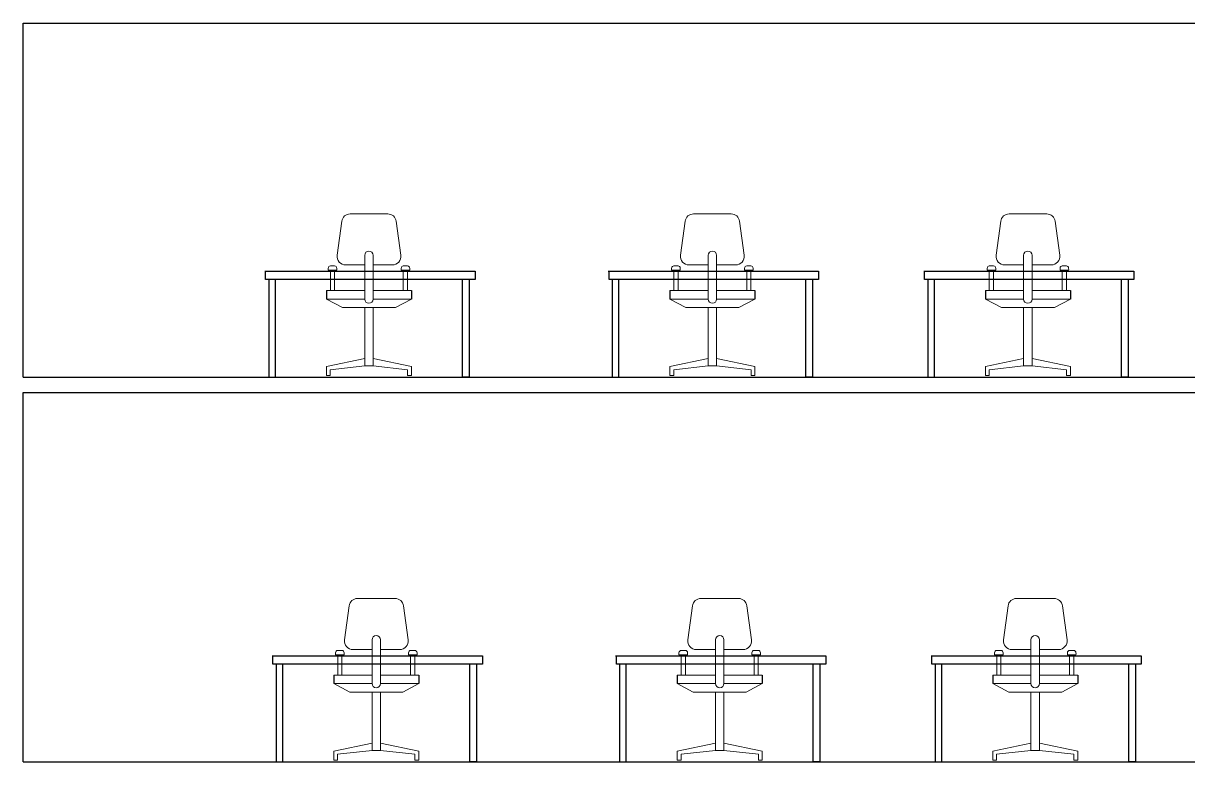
# Model space of a CAD drawing. Header units: millimetres. Extents: x 587797 to 2274247, y 1711 to 439204.
# Drawn here: x 998937 to 1010292, y 240340 to 247540 of the extents above; entities that cross this region are included whole.
import ezdxf

# ---------------------------------------------------------------- set-up
doc = ezdxf.new("R2010")
doc.units = ezdxf.units.MM
doc.layers.add('finiture', color=7, linetype='Continuous', lineweight=20)

msp = doc.modelspace()

# ---------------------------------------------------------------- linework, layer by layer
for p, q in [((998936.654, 247539.945, -583.672), (1011936.654, 247539.945, -583.672)), ((998936.654, 244089.945, -583.672), (998936.654, 247539.945, -583.672)), ((1001292.345, 245122.467, -583.672), (1003342.034, 245122.467, -583.672)), ((1001299.815, 245040.712, -583.672), (1001299.815, 245122.467, -583.672)), ((1003342.034, 245122.467, -583.672), (1003342.034, 245040.712, -583.672)), ((1004641.22, 245122.467, -583.672), (1006690.908, 245122.467, -583.672)), ((1004648.69, 245040.712, -583.672), (1004648.69, 245122.467, -583.672)), ((1006690.908, 245122.467, -583.672), (1006690.908, 245040.712, -583.672)), ((1007718.114, 245122.467, -583.672), (1009767.803, 245122.467, -583.672)), ((1007725.584, 245040.712, -583.672), (1007725.584, 245122.467, -583.672)), ((1009767.803, 245122.467, -583.672), (1009767.803, 245040.712, -583.672)), ((1003342.034, 245040.712, -583.672), (1001299.815, 245040.712, -583.672)), ((1001330.143, 245040.712, -583.672), (1001330.143, 244089.945, -583.672)), ((1001396.128, 244089.945, -583.672), (1001396.128, 245040.712, -583.672)), ((1001892.66, 244934.472, -1167.343), (1001892.66, 244851.472, -1167.343)), ((1002722.661, 244934.472, -1167.343), (1002722.661, 244851.472, -1167.343)), ((1003219.193, 244089.945, -583.672), (1003219.193, 245040.712, -583.672)), ((1003285.179, 245040.712, -583.672), (1003285.179, 244089.945, -583.672)), ((1006690.908, 245040.712, -583.672), (1004648.69, 245040.712, -583.672)), ((1004679.017, 245040.712, -583.672), (1004679.017, 244089.945, -583.672)), ((1004745.002, 244089.945, -583.672), (1004745.002, 245040.712, -583.672)), ((1005241.535, 244934.472, -1167.343), (1005241.535, 244851.472, -1167.343)), ((1006071.536, 244934.472, -1167.343), (1006071.536, 244851.472, -1167.343)), ((1006568.068, 244089.945, -583.672), (1006568.068, 245040.712, -583.672)), ((1006634.053, 245040.712, -583.672), (1006634.053, 244089.945, -583.672)), ((1009767.803, 245040.712, -583.672), (1007725.584, 245040.712, -583.672)), ((1007755.912, 245040.712, -583.672), (1007755.912, 244089.945, -583.672)), ((1007821.897, 244089.945, -583.672), (1007821.897, 245040.712, -583.672)), ((1008318.429, 244934.472, -1167.343), (1008318.429, 244851.472, -1167.343)), ((1009148.43, 244934.472, -1167.343), (1009148.43, 244851.472, -1167.343)), ((1009644.963, 244089.945, -583.672), (1009644.963, 245040.712, -583.672)), ((1009710.948, 245040.712, -583.672), (1009710.948, 244089.945, -583.672)), ((998936.654, 244089.945, -583.672), (1011936.654, 244089.945, -583.672)), ((1001330.143, 244089.945, -583.672), (1001330.143, 244089.945, -583.672)), ((1001330.143, 244089.945, -583.672), (1001396.128, 244089.945, -583.672)), ((1003285.179, 244089.945, -583.672), (1003219.193, 244089.945, -583.672)), ((1003285.179, 244089.945, -583.672), (1003285.179, 244089.945, -583.672)), ((1004679.017, 244089.945, -583.672), (1004679.017, 244089.945, -583.672)), ((1004679.017, 244089.945, -583.672), (1004745.002, 244089.945, -583.672)), ((1006634.053, 244089.945, -583.672), (1006568.068, 244089.945, -583.672)), ((1006634.053, 244089.945, -583.672), (1006634.053, 244089.945, -583.672)), ((1007755.912, 244089.945, -583.672), (1007755.912, 244089.945, -583.672)), ((1007755.912, 244089.945, -583.672), (1007821.897, 244089.945, -583.672)), ((1009710.948, 244089.945, -583.672), (1009644.963, 244089.945, -583.672)), ((1009710.948, 244089.945, -583.672), (1009710.948, 244089.945, -583.672)), ((998936.654, 243939.945, -583.672), (1011936.654, 243939.945, -583.672)), ((998936.654, 240339.945, -583.672), (998936.654, 243939.945, -583.672)), ((1001363.867, 241372.467, -583.672), (1003413.555, 241372.467, -583.672)), ((1001371.337, 241290.712, -583.672), (1001371.337, 241372.467, -583.672)), ((1003413.555, 241372.467, -583.672), (1003413.555, 241290.712, -583.672)), ((1004712.742, 241372.467, -583.672), (1006762.43, 241372.467, -583.672)), ((1004720.212, 241290.712, -583.672), (1004720.212, 241372.467, -583.672)), ((1006762.43, 241372.467, -583.672), (1006762.43, 241290.712, -583.672)), ((1007789.636, 241372.467, -583.672), (1009839.324, 241372.467, -583.672)), ((1007797.106, 241290.712, -583.672), (1007797.106, 241372.467, -583.672)), ((1009839.324, 241372.467, -583.672), (1009839.324, 241290.712, -583.672)), ((1003413.555, 241290.712, -583.672), (1001371.337, 241290.712, -583.672)), ((1001401.664, 241290.712, -583.672), (1001401.664, 240339.945, -583.672)), ((1001467.649, 240339.945, -583.672), (1001467.649, 241290.712, -583.672)), ((1001964.181, 241184.472, -1167.343), (1001964.181, 241101.472, -1167.343)), ((1002794.183, 241184.472, -1167.343), (1002794.183, 241101.472, -1167.343)), ((1003290.715, 240339.945, -583.672), (1003290.715, 241290.712, -583.672)), ((1003356.7, 241290.712, -583.672), (1003356.7, 240339.945, -583.672)), ((1006762.43, 241290.712, -583.672), (1004720.212, 241290.712, -583.672)), ((1004750.539, 241290.712, -583.672), (1004750.539, 240339.945, -583.672)), ((1004816.524, 240339.945, -583.672), (1004816.524, 241290.712, -583.672)), ((1005313.056, 241184.472, -1167.343), (1005313.056, 241101.472, -1167.343)), ((1006143.057, 241184.472, -1167.343), (1006143.057, 241101.472, -1167.343)), ((1006639.59, 240339.945, -583.672), (1006639.59, 241290.712, -583.672)), ((1006705.575, 241290.712, -583.672), (1006705.575, 240339.945, -583.672)), ((1009839.324, 241290.712, -583.672), (1007797.106, 241290.712, -583.672)), ((1007827.433, 241290.712, -583.672), (1007827.433, 240339.945, -583.672)), ((1007893.418, 240339.945, -583.672), (1007893.418, 241290.712, -583.672)), ((1008389.95, 241184.472, -1167.343), (1008389.95, 241101.472, -1167.343)), ((1009219.952, 241184.472, -1167.343), (1009219.952, 241101.472, -1167.343)), ((1009716.484, 240339.945, -583.672), (1009716.484, 241290.712, -583.672)), ((1009782.469, 241290.712, -583.672), (1009782.469, 240339.945, -583.672)), ((998936.654, 240339.945, -583.672), (1036936.654, 240339.945, -583.672)), ((998936.654, 240339.945, -583.672), (1011786.654, 240339.945, -583.672)), ((1001401.664, 240339.945, -583.672), (1001401.664, 240339.945, -583.672)), ((1001401.664, 240339.945, -583.672), (1001467.649, 240339.945, -583.672)), ((1003356.7, 240339.945, -583.672), (1003290.715, 240339.945, -583.672)), ((1003356.7, 240339.945, -583.672), (1003356.7, 240339.945, -583.672)), ((1004750.539, 240339.945, -583.672), (1004750.539, 240339.945, -583.672)), ((1004750.539, 240339.945, -583.672), (1004816.524, 240339.945, -583.672)), ((1006705.575, 240339.945, -583.672), (1006639.59, 240339.945, -583.672)), ((1006705.575, 240339.945, -583.672), (1006705.575, 240339.945, -583.672)), ((1007827.433, 240339.945, -583.672), (1007827.433, 240339.945, -583.672)), ((1007827.433, 240339.945, -583.672), (1007893.418, 240339.945, -583.672)), ((1009782.469, 240339.945, -583.672), (1009716.484, 240339.945, -583.672)), ((1009782.469, 240339.945, -583.672), (1009782.469, 240339.945, -583.672))]:
    msp.add_line(p, q)
at = {"layer": 'finiture', "linetype": 'Continuous'}
for p, q in [((1002124.395, 245681.473, -1167.343), (1002490.926, 245681.473, -1167.343)), ((1005473.27, 245681.473, -1167.343), (1005839.801, 245681.473, -1167.343)), ((1008550.164, 245681.473, -1167.343), (1008916.695, 245681.473, -1167.343)), ((1001997.77, 245277.464, -1167.343), (1002042.126, 245609.464, -1167.343)), ((1002617.552, 245277.464, -1167.343), (1002573.195, 245609.464, -1167.343)), ((1005346.644, 245277.464, -1167.343), (1005391.001, 245609.464, -1167.343)), ((1005966.426, 245277.464, -1167.343), (1005922.07, 245609.464, -1167.343)), ((1008423.539, 245277.464, -1167.343), (1008467.895, 245609.464, -1167.343)), ((1009043.321, 245277.464, -1167.343), (1008998.964, 245609.464, -1167.343)), ((1002266.16, 245277.464, -1167.343), (1002266.16, 244851.472, -1167.343)), ((1002349.161, 245277.464, -1167.343), (1002349.161, 244851.472, -1167.343)), ((1005615.035, 245277.464, -1167.343), (1005615.035, 244851.472, -1167.343)), ((1005698.035, 245277.464, -1167.343), (1005698.035, 244851.472, -1167.343)), ((1008691.93, 245277.464, -1167.343), (1008691.93, 244851.472, -1167.343)), ((1008774.93, 245277.464, -1167.343), (1008774.93, 244851.472, -1167.343)), ((1001931.416, 245174.713, -1167.343), (1001972.916, 245174.713, -1167.343)), ((1002080.039, 245183.472, -1167.343), (1002266.16, 245183.472, -1167.343)), ((1002349.161, 245183.472, -1167.343), (1002535.282, 245183.472, -1167.343)), ((1002683.905, 245174.713, -1167.343), (1002642.405, 245174.713, -1167.343)), ((1005280.291, 245174.713, -1167.343), (1005321.791, 245174.713, -1167.343)), ((1005428.913, 245183.472, -1167.343), (1005615.035, 245183.472, -1167.343)), ((1005698.035, 245183.472, -1167.343), (1005884.157, 245183.472, -1167.343)), ((1006032.779, 245174.713, -1167.343), (1005991.279, 245174.713, -1167.343)), ((1008357.185, 245174.713, -1167.343), (1008398.685, 245174.713, -1167.343)), ((1008505.808, 245183.472, -1167.343), (1008691.93, 245183.472, -1167.343)), ((1008774.93, 245183.472, -1167.343), (1008961.051, 245183.472, -1167.343)), ((1009109.674, 245174.713, -1167.343), (1009068.174, 245174.713, -1167.343)), ((1001910.44, 245133.213, -1167.343), (1001972.916, 245133.213, -1167.343)), ((1001931.416, 244934.472, -1167.343), (1001931.416, 245133.213, -1167.343)), ((1001972.916, 244934.472, -1167.343), (1001972.916, 245133.213, -1167.343)), ((1001993.893, 245133.213, -1167.343), (1001972.916, 245133.213, -1167.343)), ((1002621.428, 245133.213, -1167.343), (1002642.405, 245133.213, -1167.343)), ((1002704.882, 245133.213, -1167.343), (1002642.405, 245133.213, -1167.343)), ((1002642.405, 244934.472, -1167.343), (1002642.405, 245133.213, -1167.343)), ((1002683.905, 244934.472, -1167.343), (1002683.905, 245133.213, -1167.343)), ((1005259.314, 245133.213, -1167.343), (1005321.791, 245133.213, -1167.343)), ((1005280.291, 244934.472, -1167.343), (1005280.291, 245133.213, -1167.343)), ((1005321.791, 244934.472, -1167.343), (1005321.791, 245133.213, -1167.343)), ((1005342.768, 245133.213, -1167.343), (1005321.791, 245133.213, -1167.343)), ((1005970.303, 245133.213, -1167.343), (1005991.279, 245133.213, -1167.343)), ((1006053.756, 245133.213, -1167.343), (1005991.279, 245133.213, -1167.343)), ((1005991.279, 244934.472, -1167.343), (1005991.279, 245133.213, -1167.343)), ((1006032.779, 244934.472, -1167.343), (1006032.779, 245133.213, -1167.343)), ((1008336.209, 245133.213, -1167.343), (1008398.685, 245133.213, -1167.343)), ((1008357.185, 244934.472, -1167.343), (1008357.185, 245133.213, -1167.343)), ((1008398.685, 244934.472, -1167.343), (1008398.685, 245133.213, -1167.343)), ((1008419.662, 245133.213, -1167.343), (1008398.685, 245133.213, -1167.343)), ((1009047.197, 245133.213, -1167.343), (1009068.174, 245133.213, -1167.343)), ((1009130.651, 245133.213, -1167.343), (1009068.174, 245133.213, -1167.343)), ((1009068.174, 244934.472, -1167.343), (1009068.174, 245133.213, -1167.343)), ((1009109.674, 244934.472, -1167.343), (1009109.674, 245133.213, -1167.343)), ((1001892.66, 244934.472, -1167.343), (1002266.16, 244934.472, -1167.343)), ((1002349.161, 244934.472, -1167.343), (1002722.661, 244934.472, -1167.343)), ((1005241.535, 244934.472, -1167.343), (1005615.035, 244934.472, -1167.343)), ((1005698.035, 244934.472, -1167.343), (1006071.536, 244934.472, -1167.343)), ((1008318.429, 244934.472, -1167.343), (1008691.93, 244934.472, -1167.343)), ((1008774.93, 244934.472, -1167.343), (1009148.43, 244934.472, -1167.343)), ((1001892.66, 244851.472, -1167.343), (1002049.078, 244769.04, -1167.343)), ((1001892.66, 244851.472, -1167.343), (1002266.16, 244851.472, -1167.343)), ((1002349.161, 244851.472, -1167.343), (1002722.661, 244851.472, -1167.343)), ((1002722.661, 244851.472, -1167.343), (1002566.243, 244769.04, -1167.343)), ((1005241.535, 244851.472, -1167.343), (1005397.953, 244769.04, -1167.343)), ((1005241.535, 244851.472, -1167.343), (1005615.035, 244851.472, -1167.343)), ((1005698.035, 244851.472, -1167.343), (1006071.536, 244851.472, -1167.343)), ((1006071.536, 244851.472, -1167.343), (1005915.118, 244769.04, -1167.343)), ((1008318.429, 244851.472, -1167.343), (1008474.847, 244769.04, -1167.343)), ((1008318.429, 244851.472, -1167.343), (1008691.93, 244851.472, -1167.343)), ((1008774.93, 244851.472, -1167.343), (1009148.43, 244851.472, -1167.343)), ((1009148.43, 244851.472, -1167.343), (1008992.012, 244769.04, -1167.343)), ((1002049.078, 244769.04, -1167.343), (1002307.661, 244769.04, -1167.343)), ((1002266.16, 244769.04, -1167.343), (1002266.16, 244199.145, -1167.343)), ((1002566.243, 244769.04, -1167.343), (1002307.661, 244769.04, -1167.343)), ((1002349.161, 244769.04, -1167.343), (1002349.161, 244199.145, -1167.343)), ((1005397.953, 244769.04, -1167.343), (1005656.535, 244769.04, -1167.343)), ((1005615.035, 244769.04, -1167.343), (1005615.035, 244199.145, -1167.343)), ((1005915.118, 244769.04, -1167.343), (1005656.535, 244769.04, -1167.343)), ((1005698.035, 244769.04, -1167.343), (1005698.035, 244199.145, -1167.343)), ((1008474.847, 244769.04, -1167.343), (1008733.43, 244769.04, -1167.343)), ((1008691.93, 244769.04, -1167.343), (1008691.93, 244199.145, -1167.343)), ((1008992.012, 244769.04, -1167.343), (1008733.43, 244769.04, -1167.343)), ((1008774.93, 244769.04, -1167.343), (1008774.93, 244199.145, -1167.343)), ((1002266.16, 244270.815, -1167.343), (1001892.66, 244192.629, -1167.343)), ((1002349.161, 244270.815, -1167.343), (1002722.661, 244192.629, -1167.343)), ((1005615.035, 244270.815, -1167.343), (1005241.535, 244192.629, -1167.343)), ((1005698.035, 244270.815, -1167.343), (1006071.536, 244192.629, -1167.343)), ((1008691.93, 244270.815, -1167.343), (1008318.429, 244192.629, -1167.343)), ((1008774.93, 244270.815, -1167.343), (1009148.43, 244192.629, -1167.343)), ((1001892.66, 244192.629, -1167.343), (1001892.66, 244104.47, -1167.343)), ((1001930.612, 244162.224, -1167.343), (1002266.16, 244199.145, -1167.343)), ((1001930.612, 244104.47, -1167.343), (1001930.612, 244162.224, -1167.343)), ((1002266.16, 244199.145, -1167.343), (1002349.161, 244199.145, -1167.343)), ((1002684.709, 244162.224, -1167.343), (1002349.161, 244199.145, -1167.343)), ((1002684.709, 244104.47, -1167.343), (1002684.709, 244162.224, -1167.343)), ((1002722.661, 244192.629, -1167.343), (1002722.661, 244104.47, -1167.343)), ((1005241.535, 244192.629, -1167.343), (1005241.535, 244104.47, -1167.343)), ((1005279.487, 244162.224, -1167.343), (1005615.035, 244199.145, -1167.343)), ((1005279.487, 244104.47, -1167.343), (1005279.487, 244162.224, -1167.343)), ((1005615.035, 244199.145, -1167.343), (1005698.035, 244199.145, -1167.343)), ((1006033.583, 244162.224, -1167.343), (1005698.035, 244199.145, -1167.343)), ((1006033.583, 244104.47, -1167.343), (1006033.583, 244162.224, -1167.343)), ((1006071.536, 244192.629, -1167.343), (1006071.536, 244104.47, -1167.343)), ((1008318.429, 244192.629, -1167.343), (1008318.429, 244104.47, -1167.343)), ((1008356.381, 244162.224, -1167.343), (1008691.93, 244199.145, -1167.343)), ((1008356.381, 244104.47, -1167.343), (1008356.381, 244162.224, -1167.343)), ((1008691.93, 244199.145, -1167.343), (1008774.93, 244199.145, -1167.343)), ((1009110.478, 244162.224, -1167.343), (1008774.93, 244199.145, -1167.343)), ((1009110.478, 244104.47, -1167.343), (1009110.478, 244162.224, -1167.343)), ((1009148.43, 244192.629, -1167.343), (1009148.43, 244104.47, -1167.343)), ((1001892.66, 244104.47, -1167.343), (1001930.612, 244104.47, -1167.343)), ((1002684.709, 244104.47, -1167.343), (1002722.661, 244104.47, -1167.343)), ((1005241.535, 244104.47, -1167.343), (1005279.487, 244104.47, -1167.343)), ((1006033.583, 244104.47, -1167.343), (1006071.536, 244104.47, -1167.343)), ((1008318.429, 244104.47, -1167.343), (1008356.381, 244104.47, -1167.343)), ((1009110.478, 244104.47, -1167.343), (1009148.43, 244104.47, -1167.343)), ((1002195.917, 241931.473, -1167.343), (1002562.447, 241931.473, -1167.343)), ((1005544.791, 241931.473, -1167.343), (1005911.322, 241931.473, -1167.343)), ((1008621.686, 241931.473, -1167.343), (1008988.217, 241931.473, -1167.343)), ((1002069.291, 241527.464, -1167.343), (1002113.647, 241859.464, -1167.343)), ((1002689.073, 241527.464, -1167.343), (1002644.717, 241859.464, -1167.343)), ((1005418.166, 241527.464, -1167.343), (1005462.522, 241859.464, -1167.343)), ((1006037.948, 241527.464, -1167.343), (1005993.591, 241859.464, -1167.343)), ((1008495.06, 241527.464, -1167.343), (1008539.417, 241859.464, -1167.343)), ((1009114.842, 241527.464, -1167.343), (1009070.486, 241859.464, -1167.343)), ((1002337.682, 241527.464, -1167.343), (1002337.682, 241101.472, -1167.343)), ((1002420.682, 241527.464, -1167.343), (1002420.682, 241101.472, -1167.343)), ((1005686.557, 241527.464, -1167.343), (1005686.557, 241101.472, -1167.343)), ((1005769.557, 241527.464, -1167.343), (1005769.557, 241101.472, -1167.343)), ((1008763.451, 241527.464, -1167.343), (1008763.451, 241101.472, -1167.343)), ((1008846.451, 241527.464, -1167.343), (1008846.451, 241101.472, -1167.343)), ((1002002.938, 241424.713, -1167.343), (1002044.438, 241424.713, -1167.343)), ((1002151.56, 241433.472, -1167.343), (1002337.682, 241433.472, -1167.343)), ((1002420.682, 241433.472, -1167.343), (1002606.804, 241433.472, -1167.343)), ((1002755.426, 241424.713, -1167.343), (1002713.926, 241424.713, -1167.343)), ((1005351.813, 241424.713, -1167.343), (1005393.313, 241424.713, -1167.343)), ((1005500.435, 241433.472, -1167.343), (1005686.557, 241433.472, -1167.343)), ((1005769.557, 241433.472, -1167.343), (1005955.679, 241433.472, -1167.343)), ((1006104.301, 241424.713, -1167.343), (1006062.801, 241424.713, -1167.343)), ((1008428.707, 241424.713, -1167.343), (1008470.207, 241424.713, -1167.343)), ((1008577.329, 241433.472, -1167.343), (1008763.451, 241433.472, -1167.343)), ((1008846.451, 241433.472, -1167.343), (1009032.573, 241433.472, -1167.343)), ((1009181.195, 241424.713, -1167.343), (1009139.695, 241424.713, -1167.343)), ((1001981.961, 241383.213, -1167.343), (1002044.438, 241383.213, -1167.343)), ((1002002.938, 241184.472, -1167.343), (1002002.938, 241383.213, -1167.343)), ((1002044.438, 241184.472, -1167.343), (1002044.438, 241383.213, -1167.343)), ((1002065.415, 241383.213, -1167.343), (1002044.438, 241383.213, -1167.343)), ((1002692.949, 241383.213, -1167.343), (1002713.926, 241383.213, -1167.343)), ((1002776.403, 241383.213, -1167.343), (1002713.926, 241383.213, -1167.343)), ((1002713.926, 241184.472, -1167.343), (1002713.926, 241383.213, -1167.343)), ((1002755.426, 241184.472, -1167.343), (1002755.426, 241383.213, -1167.343)), ((1005330.836, 241383.213, -1167.343), (1005393.313, 241383.213, -1167.343)), ((1005351.813, 241184.472, -1167.343), (1005351.813, 241383.213, -1167.343)), ((1005393.313, 241184.472, -1167.343), (1005393.313, 241383.213, -1167.343)), ((1005414.289, 241383.213, -1167.343), (1005393.313, 241383.213, -1167.343)), ((1006041.824, 241383.213, -1167.343), (1006062.801, 241383.213, -1167.343)), ((1006125.278, 241383.213, -1167.343), (1006062.801, 241383.213, -1167.343)), ((1006062.801, 241184.472, -1167.343), (1006062.801, 241383.213, -1167.343)), ((1006104.301, 241184.472, -1167.343), (1006104.301, 241383.213, -1167.343)), ((1008407.73, 241383.213, -1167.343), (1008470.207, 241383.213, -1167.343)), ((1008428.707, 241184.472, -1167.343), (1008428.707, 241383.213, -1167.343)), ((1008470.207, 241184.472, -1167.343), (1008470.207, 241383.213, -1167.343)), ((1008491.184, 241383.213, -1167.343), (1008470.207, 241383.213, -1167.343)), ((1009118.718, 241383.213, -1167.343), (1009139.695, 241383.213, -1167.343)), ((1009202.172, 241383.213, -1167.343), (1009139.695, 241383.213, -1167.343)), ((1009139.695, 241184.472, -1167.343), (1009139.695, 241383.213, -1167.343)), ((1009181.195, 241184.472, -1167.343), (1009181.195, 241383.213, -1167.343)), ((1001964.181, 241184.472, -1167.343), (1002337.682, 241184.472, -1167.343)), ((1002420.682, 241184.472, -1167.343), (1002794.183, 241184.472, -1167.343)), ((1005313.056, 241184.472, -1167.343), (1005686.557, 241184.472, -1167.343)), ((1005769.557, 241184.472, -1167.343), (1006143.057, 241184.472, -1167.343)), ((1008389.95, 241184.472, -1167.343), (1008763.451, 241184.472, -1167.343)), ((1008846.451, 241184.472, -1167.343), (1009219.952, 241184.472, -1167.343)), ((1001964.181, 241101.472, -1167.343), (1002120.6, 241019.04, -1167.343)), ((1001964.181, 241101.472, -1167.343), (1002337.682, 241101.472, -1167.343)), ((1002420.682, 241101.472, -1167.343), (1002794.183, 241101.472, -1167.343)), ((1002794.183, 241101.472, -1167.343), (1002637.764, 241019.04, -1167.343)), ((1005313.056, 241101.472, -1167.343), (1005469.474, 241019.04, -1167.343)), ((1005313.056, 241101.472, -1167.343), (1005686.557, 241101.472, -1167.343)), ((1005769.557, 241101.472, -1167.343), (1006143.057, 241101.472, -1167.343)), ((1006143.057, 241101.472, -1167.343), (1005986.639, 241019.04, -1167.343)), ((1008389.95, 241101.472, -1167.343), (1008546.369, 241019.04, -1167.343)), ((1008389.95, 241101.472, -1167.343), (1008763.451, 241101.472, -1167.343)), ((1008846.451, 241101.472, -1167.343), (1009219.952, 241101.472, -1167.343)), ((1009219.952, 241101.472, -1167.343), (1009063.534, 241019.04, -1167.343)), ((1002120.6, 241019.04, -1167.343), (1002379.182, 241019.04, -1167.343)), ((1002337.682, 241019.04, -1167.343), (1002337.682, 240449.145, -1167.343)), ((1002637.764, 241019.04, -1167.343), (1002379.182, 241019.04, -1167.343)), ((1002420.682, 241019.04, -1167.343), (1002420.682, 240449.145, -1167.343)), ((1005469.474, 241019.04, -1167.343), (1005728.057, 241019.04, -1167.343)), ((1005686.557, 241019.04, -1167.343), (1005686.557, 240449.145, -1167.343)), ((1005986.639, 241019.04, -1167.343), (1005728.057, 241019.04, -1167.343)), ((1005769.557, 241019.04, -1167.343), (1005769.557, 240449.145, -1167.343)), ((1008546.369, 241019.04, -1167.343), (1008804.951, 241019.04, -1167.343)), ((1008763.451, 241019.04, -1167.343), (1008763.451, 240449.145, -1167.343)), ((1009063.534, 241019.04, -1167.343), (1008804.951, 241019.04, -1167.343)), ((1008846.451, 241019.04, -1167.343), (1008846.451, 240449.145, -1167.343)), ((1002337.682, 240520.815, -1167.343), (1001964.181, 240442.629, -1167.343)), ((1002420.682, 240520.815, -1167.343), (1002794.183, 240442.629, -1167.343)), ((1005686.557, 240520.815, -1167.343), (1005313.056, 240442.629, -1167.343)), ((1005769.557, 240520.815, -1167.343), (1006143.057, 240442.629, -1167.343)), ((1008763.451, 240520.815, -1167.343), (1008389.95, 240442.629, -1167.343)), ((1008846.451, 240520.815, -1167.343), (1009219.952, 240442.629, -1167.343)), ((1001964.181, 240442.629, -1167.343), (1001964.181, 240354.47, -1167.343)), ((1002002.134, 240412.224, -1167.343), (1002337.682, 240449.145, -1167.343)), ((1002002.134, 240354.47, -1167.343), (1002002.134, 240412.224, -1167.343)), ((1002337.682, 240449.145, -1167.343), (1002420.682, 240449.145, -1167.343)), ((1002756.23, 240412.224, -1167.343), (1002420.682, 240449.145, -1167.343)), ((1002756.23, 240354.47, -1167.343), (1002756.23, 240412.224, -1167.343)), ((1002794.183, 240442.629, -1167.343), (1002794.183, 240354.47, -1167.343)), ((1005313.056, 240442.629, -1167.343), (1005313.056, 240354.47, -1167.343)), ((1005351.009, 240412.224, -1167.343), (1005686.557, 240449.145, -1167.343)), ((1005351.009, 240354.47, -1167.343), (1005351.009, 240412.224, -1167.343)), ((1005686.557, 240449.145, -1167.343), (1005769.557, 240449.145, -1167.343)), ((1006105.105, 240412.224, -1167.343), (1005769.557, 240449.145, -1167.343)), ((1006105.105, 240354.47, -1167.343), (1006105.105, 240412.224, -1167.343)), ((1006143.057, 240442.629, -1167.343), (1006143.057, 240354.47, -1167.343)), ((1008389.95, 240442.629, -1167.343), (1008389.95, 240354.47, -1167.343)), ((1008427.903, 240412.224, -1167.343), (1008763.451, 240449.145, -1167.343)), ((1008427.903, 240354.47, -1167.343), (1008427.903, 240412.224, -1167.343)), ((1008763.451, 240449.145, -1167.343), (1008846.451, 240449.145, -1167.343)), ((1009181.999, 240412.224, -1167.343), (1008846.451, 240449.145, -1167.343)), ((1009181.999, 240354.47, -1167.343), (1009181.999, 240412.224, -1167.343)), ((1009219.952, 240442.629, -1167.343), (1009219.952, 240354.47, -1167.343)), ((1001964.181, 240354.47, -1167.343), (1002002.134, 240354.47, -1167.343)), ((1002756.23, 240354.47, -1167.343), (1002794.183, 240354.47, -1167.343)), ((1005313.056, 240354.47, -1167.343), (1005351.009, 240354.47, -1167.343)), ((1006105.105, 240354.47, -1167.343), (1006143.057, 240354.47, -1167.343)), ((1008389.95, 240354.47, -1167.343), (1008427.903, 240354.47, -1167.343)), ((1009181.999, 240354.47, -1167.343), (1009219.952, 240354.47, -1167.343))]:
    msp.add_line(p, q, dxfattribs=at)
for centre, radius, start, end in [((1002124.395, 245598.473, -1167.343), 83, 90, 172.3901404), ((1002490.926, 245598.473, -1167.343), 83, 7.6098596, 90), ((1005473.27, 245598.473, -1167.343), 83, 90, 172.3901404), ((1005839.801, 245598.473, -1167.343), 83, 7.6098596, 90), ((1008550.164, 245598.473, -1167.343), 83, 90, 172.3901404), ((1008916.695, 245598.473, -1167.343), 83, 7.6098596, 90), ((1002080.039, 245266.472, -1167.343), 83, 172.3901404, 270), ((1002307.661, 245277.464, -1167.343), 41.5, 0, 180), ((1002535.282, 245266.472, -1167.343), 83, 270, 7.6098596), ((1005428.913, 245266.472, -1167.343), 83, 172.3901404, 270), ((1005656.535, 245277.464, -1167.343), 41.5, 0, 180), ((1005884.157, 245266.472, -1167.343), 83, 270, 7.6098596), ((1008505.808, 245266.472, -1167.343), 83, 172.3901404, 270), ((1008733.43, 245277.464, -1167.343), 41.5, 0, 180), ((1008961.051, 245266.472, -1167.343), 83, 270, 7.6098596), ((1002307.661, 244851.472, -1167.343), 41.5, 180, 0), ((1005656.535, 244851.472, -1167.343), 41.5, 180, 0), ((1008733.43, 244851.472, -1167.343), 41.5, 180, 0), ((1002195.917, 241848.473, -1167.343), 83, 90, 172.3901404), ((1002562.447, 241848.473, -1167.343), 83, 7.6098596, 90), ((1005544.791, 241848.473, -1167.343), 83, 90, 172.3901404), ((1005911.322, 241848.473, -1167.343), 83, 7.6098596, 90), ((1008621.686, 241848.473, -1167.343), 83, 90, 172.3901404), ((1008988.217, 241848.473, -1167.343), 83, 7.6098596, 90), ((1002151.56, 241516.472, -1167.343), 83, 172.3901404, 270), ((1002379.182, 241527.464, -1167.343), 41.5, 0, 180), ((1002606.804, 241516.472, -1167.343), 83, 270, 7.6098596), ((1005500.435, 241516.472, -1167.343), 83, 172.3901404, 270), ((1005728.057, 241527.464, -1167.343), 41.5, 0, 180), ((1005955.679, 241516.472, -1167.343), 83, 270, 7.6098596), ((1008577.329, 241516.472, -1167.343), 83, 172.3901404, 270), ((1008804.951, 241527.464, -1167.343), 41.5, 0, 180), ((1009032.573, 241516.472, -1167.343), 83, 270, 7.6098596), ((1002379.182, 241101.472, -1167.343), 41.5, 180, 0), ((1005728.057, 241101.472, -1167.343), 41.5, 180, 0), ((1008804.951, 241101.472, -1167.343), 41.5, 180, 0)]:
    msp.add_arc(centre, radius, start, end, dxfattribs=at)
for points in [[(1001931.416, 245174.713, -1167.343), (1001917.52, 245169.272, -1167.343), (1001910.44, 245150.075, -1167.343), (1001910.44, 245133.213, -1167.343)], [(1001972.916, 245174.713, -1167.343), (1001986.813, 245169.272, -1167.343), (1001993.893, 245150.075, -1167.343), (1001993.893, 245133.213, -1167.343)], [(1002642.405, 245174.713, -1167.343), (1002628.508, 245169.272, -1167.343), (1002621.428, 245150.075, -1167.343), (1002621.428, 245133.213, -1167.343)], [(1002683.905, 245174.713, -1167.343), (1002697.801, 245169.272, -1167.343), (1002704.882, 245150.075, -1167.343), (1002704.882, 245133.213, -1167.343)], [(1005280.291, 245174.713, -1167.343), (1005266.395, 245169.272, -1167.343), (1005259.314, 245150.075, -1167.343), (1005259.314, 245133.213, -1167.343)], [(1005321.791, 245174.713, -1167.343), (1005335.688, 245169.272, -1167.343), (1005342.768, 245150.075, -1167.343), (1005342.768, 245133.213, -1167.343)], [(1005991.279, 245174.713, -1167.343), (1005977.383, 245169.272, -1167.343), (1005970.303, 245150.075, -1167.343), (1005970.303, 245133.213, -1167.343)], [(1006032.779, 245174.713, -1167.343), (1006046.676, 245169.272, -1167.343), (1006053.756, 245150.075, -1167.343), (1006053.756, 245133.213, -1167.343)], [(1008357.185, 245174.713, -1167.343), (1008343.289, 245169.272, -1167.343), (1008336.209, 245150.075, -1167.343), (1008336.209, 245133.213, -1167.343)], [(1008398.685, 245174.713, -1167.343), (1008412.582, 245169.272, -1167.343), (1008419.662, 245150.075, -1167.343), (1008419.662, 245133.213, -1167.343)], [(1009068.174, 245174.713, -1167.343), (1009054.277, 245169.272, -1167.343), (1009047.197, 245150.075, -1167.343), (1009047.197, 245133.213, -1167.343)], [(1009109.674, 245174.713, -1167.343), (1009123.57, 245169.272, -1167.343), (1009130.651, 245150.075, -1167.343), (1009130.651, 245133.213, -1167.343)], [(1002002.938, 241424.713, -1167.343), (1001989.041, 241419.272, -1167.343), (1001981.961, 241400.075, -1167.343), (1001981.961, 241383.213, -1167.343)], [(1002044.438, 241424.713, -1167.343), (1002058.334, 241419.272, -1167.343), (1002065.415, 241400.075, -1167.343), (1002065.415, 241383.213, -1167.343)], [(1002713.926, 241424.713, -1167.343), (1002700.03, 241419.272, -1167.343), (1002692.949, 241400.075, -1167.343), (1002692.949, 241383.213, -1167.343)], [(1002755.426, 241424.713, -1167.343), (1002769.323, 241419.272, -1167.343), (1002776.403, 241400.075, -1167.343), (1002776.403, 241383.213, -1167.343)], [(1005351.813, 241424.713, -1167.343), (1005337.916, 241419.272, -1167.343), (1005330.836, 241400.075, -1167.343), (1005330.836, 241383.213, -1167.343)], [(1005393.313, 241424.713, -1167.343), (1005407.209, 241419.272, -1167.343), (1005414.289, 241400.075, -1167.343), (1005414.289, 241383.213, -1167.343)], [(1006062.801, 241424.713, -1167.343), (1006048.904, 241419.272, -1167.343), (1006041.824, 241400.075, -1167.343), (1006041.824, 241383.213, -1167.343)], [(1006104.301, 241424.713, -1167.343), (1006118.197, 241419.272, -1167.343), (1006125.278, 241400.075, -1167.343), (1006125.278, 241383.213, -1167.343)], [(1008428.707, 241424.713, -1167.343), (1008414.81, 241419.272, -1167.343), (1008407.73, 241400.075, -1167.343), (1008407.73, 241383.213, -1167.343)], [(1008470.207, 241424.713, -1167.343), (1008484.103, 241419.272, -1167.343), (1008491.184, 241400.075, -1167.343), (1008491.184, 241383.213, -1167.343)], [(1009139.695, 241424.713, -1167.343), (1009125.799, 241419.272, -1167.343), (1009118.718, 241400.075, -1167.343), (1009118.718, 241383.213, -1167.343)], [(1009181.195, 241424.713, -1167.343), (1009195.092, 241419.272, -1167.343), (1009202.172, 241400.075, -1167.343), (1009202.172, 241383.213, -1167.343)]]:
    msp.add_spline(points, degree=3, dxfattribs=at)

doc.saveas('drawing.dxf')
